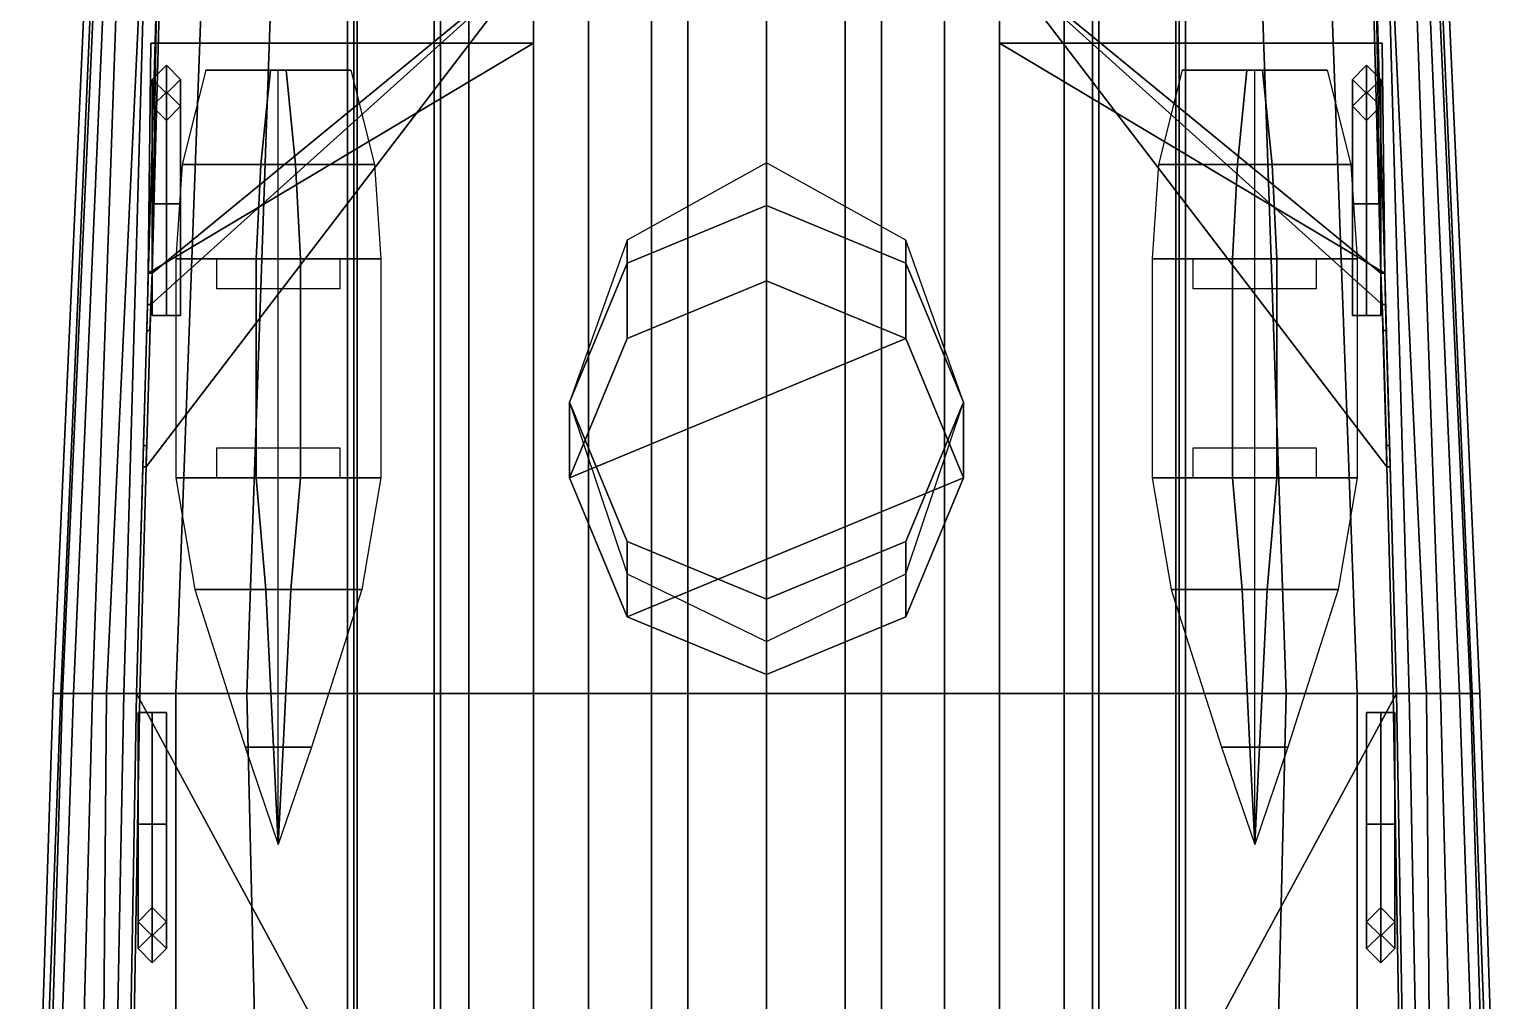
# Model space of a CAD drawing. Header units: millimetres. Extents: x -5 to 5, y -86 to 49.
# Drawn here: x -4.68 to 4.68, y -0.02 to 6.15 of the extents above; entities that cross this region are included whole.
import ezdxf

# ---------------------------------------------------------------- set-up
doc = ezdxf.new("R2010")
doc.units = ezdxf.units.MM
for name, color, linetype in [('boats', 1, 'Continuous'), ('deck', 3, 'Continuous'), ('drawing', 9, 'Continuous'), ('h2', 6, 'Continuous'), ('railings', 6, 'Continuous'), ('rails', 4, 'Continuous'), ('s2', 6, 'Continuous'), ('superstructure', 2, 'Continuous')]:
    doc.layers.add(name, color=color, linetype=linetype)

msp = doc.modelspace()

# ---------------------------------------------------------------- linework, layer by layer
for points in [[(-1.48, -24.92, 18.17), (-1.48, 22.95, 18.14), (-1.48, 22.95, 18.08), (-1.48, -24.92, 18.11)], [(-1.48, -24.92, 18.11), (-1.48, 22.95, 18.08), (-1.48, 22.95, 18.14), (-1.48, -24.92, 18.17)], [(1.48, -24.92, 18.17), (1.48, 22.95, 18.14), (1.48, 22.95, 18.08), (1.48, -24.92, 18.11)], [(1.48, -24.92, 18.11), (1.48, 22.95, 18.08), (1.48, 22.95, 18.14), (1.48, -24.92, 18.17)], [(-0.73, -25.77, 24.88), (-0.73, 22.13, 24.88), (-0.73, 22.13, 24.84), (-0.73, -25.77, 24.84)], [(-0.73, -25.77, 24.84), (-0.73, 22.13, 24.84), (-0.73, 22.13, 24.88), (-0.73, -25.77, 24.88)], [(0.73, -25.77, 24.88), (0.73, 22.13, 24.88), (0.73, 22.13, 24.84), (0.73, -25.77, 24.84)], [(0.73, -25.77, 24.84), (0.73, 22.13, 24.84), (0.73, 22.13, 24.88), (0.73, -25.77, 24.88)], [(0, -26.11, 26.91), (0, 21.81, 27.02), (0, 21.82, 26.98), (0, -26.11, 26.87)], [(0, -26.11, 26.87), (0, 21.82, 26.98), (0, 21.81, 27.02), (0, -26.11, 26.91)], [(0, 1.93, -3.3), (0, 6.59, -3.3), (0.5, 6.59, -3.23), (0.5, 1.93, -3.23)], [(0.5, 1.93, -3.23), (0.5, 6.59, -3.23), (1.13, 6.59, -3.12), (1.13, 1.93, -3.12)], [(1.13, 1.93, -3.12), (1.13, 6.59, -3.12), (1.89, 6.59, -2.9), (1.89, 1.93, -2.94)], [(1.89, 1.93, -2.94), (1.89, 6.59, -2.9), (2.6, 6.59, -2.61), (2.6, 1.93, -2.69)], [(2.6, 1.93, -2.69), (2.6, 6.59, -2.61), (3.14, 6.59, -2.29), (3.3, 1.93, -2.29)], [(3.3, 1.93, -2.29), (3.14, 6.59, -2.29), (3.58, 6.59, -1.91), (3.75, 1.93, -1.91)], [(3.75, 1.93, -1.91), (3.58, 6.59, -1.91), (3.97, 6.59, -1.38), (4.19, 1.93, -1.38)], [(4.08, 1.93, 2.2), (3.95, 6.59, 2.2), (3.87, 6.59, 2.52), (4, 1.93, 2.5)], [(4.28, 1.93, 1.35), (4.12, 6.59, 1.35), (3.95, 6.59, 2.2), (4.08, 1.93, 2.2)], [(4.19, 1.93, -1.38), (3.97, 6.59, -1.38), (4.2, 6.59, -0.83), (4.4, 1.93, -0.83)], [(4.47, 1.93, 0.42), (4.26, 6.59, 0.42), (4.12, 6.59, 1.35), (4.28, 1.93, 1.35)], [(4.4, 1.93, -0.83), (4.2, 6.59, -0.83), (4.28, 6.59, -0.53), (4.48, 1.93, -0.53)], [(4.53, 1.93), (4.32, 6.59), (4.26, 6.59, 0.42), (4.47, 1.93, 0.42)], [(4.48, 1.93, -0.53), (4.28, 6.59, -0.53), (4.32, 6.59, -0.25), (4.53, 1.93, -0.25)], [(4.53, 1.93, -0.25), (4.32, 6.59, -0.25), (4.32, 6.59), (4.53, 1.93)], [(0, -2.73, -3.3), (0, 1.93, -3.3), (0.5, 1.93, -3.23), (0.5, -2.73, -3.24)], [(0.5, -2.73, -3.24), (0.5, 1.93, -3.23), (1.13, 1.93, -3.12), (1.13, -2.73, -3.14)], [(1.13, -2.73, -3.14), (1.13, 1.93, -3.12), (1.89, 1.93, -2.94), (1.89, -2.73, -2.96)], [(1.89, -2.73, -2.96), (1.89, 1.93, -2.94), (2.6, 1.93, -2.69), (2.6, -2.73, -2.72)], [(2.6, -2.73, -2.72), (2.6, 1.93, -2.69), (3.3, 1.93, -2.29), (3.19, -2.73, -2.44)], [(3.19, -2.73, -2.44), (3.3, 1.93, -2.29), (3.75, 1.93, -1.91), (3.75, -2.73, -2.06)], [(3.75, -2.73, -2.06), (3.75, 1.93, -1.91), (4.19, 1.93, -1.38), (4.23, -2.73, -1.55)], [(4.17, -2.73, 2.2), (4.08, 1.93, 2.2), (4, 1.93, 2.5), (4.08, -2.73, 2.49)], [(4.4, -2.73, 1.35), (4.28, 1.93, 1.35), (4.08, 1.93, 2.2), (4.17, -2.73, 2.2)], [(4.23, -2.73, -1.55), (4.19, 1.93, -1.38), (4.4, 1.93, -0.83), (4.56, -2.73, -0.83)], [(4.61, -2.73, 0.42), (4.47, 1.93, 0.42), (4.28, 1.93, 1.35), (4.4, -2.73, 1.35)], [(4.56, -2.73, -0.83), (4.4, 1.93, -0.83), (4.48, 1.93, -0.53), (4.65, -2.73, -0.53)], [(4.68, -2.73), (4.53, 1.93), (4.47, 1.93, 0.42), (4.61, -2.73, 0.42)], [(4.65, -2.73, -0.53), (4.48, 1.93, -0.53), (4.53, 1.93, -0.25), (4.68, -2.73, -0.25)], [(4.68, -2.73, -0.25), (4.53, 1.93, -0.25), (4.53, 1.93), (4.68, -2.73)]]:
    msp.add_3dface(points)
at = {"layer": 'boats'}
for points in [[(-3.56, 5.89, 5.89), (-3.71, 5.29, 5.89), (-3.21, 5.29, 5.22), (-3.15, 5.89, 5.56)], [(-3.1, 5.89, 5.89), (-3.56, 5.89, 5.89), (-3.15, 5.89, 5.56), (-3.1, 5.89, 5.56)], [(-3.15, 5.89, 5.56), (-3.21, 5.29, 5.22), (-3.1, 5.29, 5.22), (-3.1, 5.89, 5.56)], [(-3.05, 5.89, 5.56), (-2.99, 5.29, 5.22), (-3.1, 5.29, 5.22), (-3.1, 5.89, 5.56)], [(-3.1, 5.89, 5.89), (-2.64, 5.89, 5.89), (-3.05, 5.89, 5.56), (-3.1, 5.89, 5.56)], [(-2.64, 5.89, 5.89), (-2.49, 5.29, 5.89), (-2.99, 5.29, 5.22), (-3.05, 5.89, 5.56)], [(2.64, 5.89, 5.89), (2.49, 5.29, 5.89), (2.99, 5.29, 5.22), (3.05, 5.89, 5.56)], [(3.1, 5.89, 5.89), (2.64, 5.89, 5.89), (3.05, 5.89, 5.56), (3.1, 5.89, 5.56)], [(3.05, 5.89, 5.56), (2.99, 5.29, 5.22), (3.1, 5.29, 5.22), (3.1, 5.89, 5.56)], [(3.1, 5.89, 5.89), (3.56, 5.89, 5.89), (3.15, 5.89, 5.56), (3.1, 5.89, 5.56)], [(3.15, 5.89, 5.56), (3.21, 5.29, 5.22), (3.1, 5.29, 5.22), (3.1, 5.89, 5.56)], [(3.56, 5.89, 5.89), (3.71, 5.29, 5.89), (3.21, 5.29, 5.22), (3.15, 5.89, 5.56)], [(-3.71, 5.29, 5.89), (-3.75, 4.69, 5.89), (-3.24, 4.69, 5.12), (-3.21, 5.29, 5.22)], [(-3.21, 5.29, 5.22), (-3.24, 4.69, 5.12), (-3.1, 4.69, 5.12), (-3.1, 5.29, 5.22)], [(-2.99, 5.29, 5.22), (-2.96, 4.69, 5.12), (-3.1, 4.69, 5.12), (-3.1, 5.29, 5.22)], [(-2.49, 5.29, 5.89), (-2.45, 4.69, 5.89), (-2.96, 4.69, 5.12), (-2.99, 5.29, 5.22)], [(2.49, 5.29, 5.89), (2.45, 4.69, 5.89), (2.96, 4.69, 5.12), (2.99, 5.29, 5.22)], [(2.99, 5.29, 5.22), (2.96, 4.69, 5.12), (3.1, 4.69, 5.12), (3.1, 5.29, 5.22)], [(3.21, 5.29, 5.22), (3.24, 4.69, 5.12), (3.1, 4.69, 5.12), (3.1, 5.29, 5.22)], [(3.71, 5.29, 5.89), (3.75, 4.69, 5.89), (3.24, 4.69, 5.12), (3.21, 5.29, 5.22)], [(-3.75, 4.69, 5.89), (-3.75, 3.3, 5.89), (-3.24, 3.3, 5.12), (-3.24, 4.69, 5.12)], [(-2.71, 4.69, 5.51), (-2.71, 4.5, 5.51), (-3.49, 4.5, 5.51), (-3.49, 4.69, 5.51)], [(-3.24, 4.69, 5.12), (-3.24, 3.3, 5.12), (-3.1, 3.3, 5.12), (-3.1, 4.69, 5.12)], [(-2.96, 4.69, 5.12), (-2.96, 3.3, 5.12), (-3.1, 3.3, 5.12), (-3.1, 4.69, 5.12)], [(-2.45, 4.69, 5.89), (-2.45, 3.3, 5.89), (-2.96, 3.3, 5.12), (-2.96, 4.69, 5.12)], [(2.45, 4.69, 5.89), (2.45, 3.3, 5.89), (2.96, 3.3, 5.12), (2.96, 4.69, 5.12)], [(3.49, 4.69, 5.51), (3.49, 4.5, 5.51), (2.71, 4.5, 5.51), (2.71, 4.69, 5.51)], [(2.96, 4.69, 5.12), (2.96, 3.3, 5.12), (3.1, 3.3, 5.12), (3.1, 4.69, 5.12)], [(3.24, 4.69, 5.12), (3.24, 3.3, 5.12), (3.1, 3.3, 5.12), (3.1, 4.69, 5.12)], [(3.75, 4.69, 5.89), (3.75, 3.3, 5.89), (3.24, 3.3, 5.12), (3.24, 4.69, 5.12)], [(-2.71, 3.49, 5.51), (-2.71, 3.3, 5.51), (-3.49, 3.3, 5.51), (-3.49, 3.49, 5.51)], [(3.49, 3.49, 5.51), (3.49, 3.3, 5.51), (2.71, 3.3, 5.51), (2.71, 3.49, 5.51)], [(-3.75, 3.3, 5.89), (-3.63, 2.59, 5.89), (-3.18, 2.59, 5.12), (-3.24, 3.3, 5.12)], [(-3.24, 3.3, 5.12), (-3.18, 2.59, 5.12), (-3.1, 2.59, 5.12), (-3.1, 3.3, 5.12)], [(-2.96, 3.3, 5.12), (-3.02, 2.59, 5.12), (-3.1, 2.59, 5.12), (-3.1, 3.3, 5.12)], [(-2.45, 3.3, 5.89), (-2.57, 2.59, 5.89), (-3.02, 2.59, 5.12), (-2.96, 3.3, 5.12)], [(2.45, 3.3, 5.89), (2.57, 2.59, 5.89), (3.02, 2.59, 5.12), (2.96, 3.3, 5.12)], [(2.96, 3.3, 5.12), (3.02, 2.59, 5.12), (3.1, 2.59, 5.12), (3.1, 3.3, 5.12)], [(3.24, 3.3, 5.12), (3.18, 2.59, 5.12), (3.1, 2.59, 5.12), (3.1, 3.3, 5.12)], [(3.75, 3.3, 5.89), (3.63, 2.59, 5.89), (3.18, 2.59, 5.12), (3.24, 3.3, 5.12)], [(-3.63, 2.59, 5.89), (-3.31, 1.59, 5.89), (-3.13, 1.59, 5.23), (-3.18, 2.59, 5.12)], [(-3.18, 2.59, 5.12), (-3.13, 1.59, 5.23), (-3.1, 1.59, 5.23), (-3.1, 2.59, 5.12)], [(-3.02, 2.59, 5.12), (-3.07, 1.59, 5.23), (-3.1, 1.59, 5.23), (-3.1, 2.59, 5.12)], [(-2.57, 2.59, 5.89), (-2.89, 1.59, 5.89), (-3.07, 1.59, 5.23), (-3.02, 2.59, 5.12)], [(2.57, 2.59, 5.89), (2.89, 1.59, 5.89), (3.07, 1.59, 5.23), (3.02, 2.59, 5.12)], [(3.02, 2.59, 5.12), (3.07, 1.59, 5.23), (3.1, 1.59, 5.23), (3.1, 2.59, 5.12)], [(3.18, 2.59, 5.12), (3.13, 1.59, 5.23), (3.1, 1.59, 5.23), (3.1, 2.59, 5.12)], [(3.63, 2.59, 5.89), (3.31, 1.59, 5.89), (3.13, 1.59, 5.23), (3.18, 2.59, 5.12)], [(-3.31, 1.59, 5.89), (-3.1, 0.97, 5.89), (-3.1, 0.97, 5.73), (-3.13, 1.59, 5.23)], [(-3.13, 1.59, 5.23), (-3.1, 0.97, 5.73), (-3.1, 0.97, 5.73), (-3.1, 1.59, 5.23)], [(-3.07, 1.59, 5.23), (-3.1, 0.97, 5.73), (-3.1, 0.97, 5.73), (-3.1, 1.59, 5.23)], [(-2.89, 1.59, 5.89), (-3.1, 0.97, 5.89), (-3.1, 0.97, 5.73), (-3.07, 1.59, 5.23)], [(2.89, 1.59, 5.89), (3.1, 0.97, 5.89), (3.1, 0.97, 5.73), (3.07, 1.59, 5.23)], [(3.07, 1.59, 5.23), (3.1, 0.97, 5.73), (3.1, 0.97, 5.73), (3.1, 1.59, 5.23)], [(3.31, 1.59, 5.89), (3.1, 0.97, 5.89), (3.1, 0.97, 5.73), (3.13, 1.59, 5.23)], [(3.13, 1.59, 5.23), (3.1, 0.97, 5.73), (3.1, 0.97, 5.73), (3.1, 1.59, 5.23)]]:
    msp.add_3dface(points, dxfattribs=at)
at = {"layer": 'deck', "color": 3}
for points in [[(-1.48, 1.93, 2.5), (-1.48, 6.59, 2.52), (-3.94, 3.37, 2.5062), (-3.98, 1.93, 2.5)], [(-1.48, 6.59, 2.52), (-1.48, 6.59, 2.52), (-3.91, 4.4, 2.5106), (-3.9399, 3.37, 2.5062)], [(-3.9, 4.6, 2.5115), (-3.9, 4.6, 2.5115), (-3.87, 6.59, 2.52), (-3.9255, 4.6, 2.5115)], [(-1.48, 6.59, 2.52), (-1.48, 6.59, 2.52), (-3.9, 4.6, 2.5115), (-3.91, 4.4, 2.5106)], [(-1.48, 6.59, 2.52), (-1.48, 6.59, 2.52), (-3.87, 6.59, 2.52), (-3.9, 4.6, 2.5115)], [(3.98, 1.93, 2.5), (3.94, 3.37, 2.5062), (1.48, 6.59, 2.52), (1.48, 1.93, 2.5)], [(3.94, 3.37, 2.5062), (3.91, 4.4, 2.5106), (1.48, 6.59, 2.52)], [(3.91, 4.4, 2.5106), (3.9, 4.6, 2.5115), (1.48, 6.59, 2.52)], [(3.9, 4.6, 2.5115), (3.87, 6.59, 2.52), (1.48, 6.59, 2.52)], [(3.9255, 4.6, 2.5115), (3.87, 6.59, 2.52), (3.9, 4.6, 2.5115)], [(-3.94, 3.37, 2.5062), (-3.91, 4.4, 2.5106), (-3.9311, 4.4, 2.5106), (-3.9597, 3.37, 2.5062)], [(3.9597, 3.37, 2.5062), (3.9311, 4.4, 2.5106), (3.91, 4.4, 2.5106), (3.94, 3.37, 2.5062)], [(-1.48, -2.73, 2.49), (-1.48, 1.93, 2.5), (-3.98, 1.93, 2.5), (-4.06, -2.73, 2.49)], [(4.06, -2.73, 2.49), (3.98, 1.93, 2.5), (1.48, 1.93, 2.5), (1.48, -2.73, 2.49)]]:
    msp.add_3dface(points, dxfattribs=at)
at = {"layer": 'drawing', "extrusion": (1, -1.22461e-16, 0)}
msp.add_line((0, -48.93, -5.93), (0, 48.93, -5.93), dxfattribs=at)
at = {"layer": 'h2'}
for points in [[(-4.53, 1.93), (-4.32, 6.59), (-4.26, 6.59, 0.42), (-4.47, 1.93, 0.42)], [(-4.53, 1.93, -0.25), (-4.32, 6.59, -0.25), (-4.32, 6.59), (-4.53, 1.93)], [(-4.48, 1.93, -0.53), (-4.28, 6.59, -0.53), (-4.32, 6.59, -0.25), (-4.53, 1.93, -0.25)], [(-4.4, 1.93, -0.83), (-4.2, 6.59, -0.83), (-4.28, 6.59, -0.53), (-4.48, 1.93, -0.53)], [(-4.47, 1.93, 0.42), (-4.26, 6.59, 0.42), (-4.12, 6.59, 1.35), (-4.28, 1.93, 1.35)], [(-4.19, 1.93, -1.38), (-3.97, 6.59, -1.38), (-4.2, 6.59, -0.83), (-4.4, 1.93, -0.83)], [(-4.28, 1.93, 1.35), (-4.12, 6.59, 1.35), (-3.95, 6.59, 2.2), (-4.08, 1.93, 2.2)], [(-3.75, 1.93, -1.91), (-3.58, 6.59, -1.91), (-3.97, 6.59, -1.38), (-4.19, 1.93, -1.38)], [(-4.08, 1.93, 2.2), (-3.95, 6.59, 2.2), (-3.87, 6.59, 2.52), (-4, 1.93, 2.5)], [(-3.3, 1.93, -2.29), (-3.14, 6.59, -2.29), (-3.58, 6.59, -1.91), (-3.75, 1.93, -1.91)], [(-2.6, 1.93, -2.69), (-2.6, 6.59, -2.61), (-3.14, 6.59, -2.29), (-3.3, 1.93, -2.29)], [(-1.89, 1.93, -2.94), (-1.89, 6.59, -2.9), (-2.6, 6.59, -2.61), (-2.6, 1.93, -2.69)], [(-1.13, 1.93, -3.12), (-1.13, 6.59, -3.12), (-1.89, 6.59, -2.9), (-1.89, 1.93, -2.94)], [(-0.5, 1.93, -3.23), (-0.5, 6.59, -3.23), (-1.13, 6.59, -3.12), (-1.13, 1.93, -3.12)], [(0, 1.93, -3.3), (0, 6.59, -3.3), (-0.5, 6.59, -3.23), (-0.5, 1.93, -3.23)], [(-4.68, -2.73), (-4.53, 1.93), (-4.47, 1.93, 0.42), (-4.61, -2.73, 0.42)], [(-4.68, -2.73, -0.25), (-4.53, 1.93, -0.25), (-4.53, 1.93), (-4.68, -2.73)], [(-4.65, -2.73, -0.53), (-4.48, 1.93, -0.53), (-4.53, 1.93, -0.25), (-4.68, -2.73, -0.25)], [(-4.56, -2.73, -0.83), (-4.4, 1.93, -0.83), (-4.48, 1.93, -0.53), (-4.65, -2.73, -0.53)], [(-4.61, -2.73, 0.42), (-4.47, 1.93, 0.42), (-4.28, 1.93, 1.35), (-4.4, -2.73, 1.35)], [(-4.23, -2.73, -1.55), (-4.19, 1.93, -1.38), (-4.4, 1.93, -0.83), (-4.56, -2.73, -0.83)], [(-4.4, -2.73, 1.35), (-4.28, 1.93, 1.35), (-4.08, 1.93, 2.2), (-4.17, -2.73, 2.2)], [(-3.75, -2.73, -2.06), (-3.75, 1.93, -1.91), (-4.19, 1.93, -1.38), (-4.23, -2.73, -1.55)], [(-4.17, -2.73, 2.2), (-4.08, 1.93, 2.2), (-4, 1.93, 2.5), (-4.08, -2.73, 2.49)], [(-3.19, -2.73, -2.44), (-3.3, 1.93, -2.29), (-3.75, 1.93, -1.91), (-3.75, -2.73, -2.06)], [(-2.6, -2.73, -2.72), (-2.6, 1.93, -2.69), (-3.3, 1.93, -2.29), (-3.19, -2.73, -2.44)], [(-1.89, -2.73, -2.96), (-1.89, 1.93, -2.94), (-2.6, 1.93, -2.69), (-2.6, -2.73, -2.72)], [(-1.13, -2.73, -3.14), (-1.13, 1.93, -3.12), (-1.89, 1.93, -2.94), (-1.89, -2.73, -2.96)], [(-0.5, -2.73, -3.24), (-0.5, 1.93, -3.23), (-1.13, 1.93, -3.12), (-1.13, -2.73, -3.14)], [(0, -2.73, -3.3), (0, 1.93, -3.3), (-0.5, 1.93, -3.23), (-0.5, -2.73, -3.24)]]:
    msp.add_3dface(points, dxfattribs=at)
at = {"layer": 'railings'}
for points in [[(-3.9, 4.6, 3.15), (-3.9, 4.6, 3.18), (-3.83, 7.29, 3.18), (-3.83, 7.29, 3.15)], [(-3.83, 7.29, 3.15), (-3.83, 7.29, 3.18), (-3.9, 4.6, 3.18), (-3.9, 4.6, 3.15)], [(-3.83, 7.29, 3.66), (-3.83, 7.29, 3.69), (-3.9, 4.6, 3.69), (-3.9, 4.6, 3.66)], [(-3.9, 4.6, 3.66), (-3.9, 4.6, 3.69), (-3.83, 7.29, 3.69), (-3.83, 7.29, 3.66)], [(3.83, 7.29, 3.66), (3.83, 7.29, 3.69), (3.9, 4.6, 3.69), (3.9, 4.6, 3.66)], [(3.9, 4.6, 3.66), (3.9, 4.6, 3.69), (3.83, 7.29, 3.69), (3.83, 7.29, 3.66)], [(3.83, 7.29, 3.15), (3.83, 7.29, 3.18), (3.9, 4.6, 3.18), (3.9, 4.6, 3.15)], [(3.9, 4.6, 3.15), (3.9, 4.6, 3.18), (3.83, 7.29, 3.18), (3.83, 7.29, 3.15)]]:
    msp.add_3dface(points, dxfattribs=at)
at = {"layer": 'rails'}
for points in [[(-2.66, 6.59, 2.6), (-2.66, 6.59, 2.52), (-2.66, 1.93, 2.5), (-2.66, 1.93, 2.58)], [(-2.62, 1.93, 2.58), (-2.62, 6.59, 2.6), (-2.66, 6.59, 2.6), (-2.66, 1.93, 2.58)], [(-2.62, 1.93, 2.5), (-2.62, 6.59, 2.52), (-2.62, 6.59, 2.6), (-2.62, 1.93, 2.58)], [(-2.11, 6.59, 2.6), (-2.11, 6.59, 2.52), (-2.11, 1.93, 2.5), (-2.11, 1.93, 2.58)], [(-2.07, 1.93, 2.58), (-2.07, 6.59, 2.6), (-2.11, 6.59, 2.6), (-2.11, 1.93, 2.58)], [(-2.07, 1.93, 2.5), (-2.07, 6.59, 2.52), (-2.07, 6.59, 2.6), (-2.07, 1.93, 2.58)], [(2.07, 6.59, 2.6), (2.07, 6.59, 2.52), (2.07, 1.93, 2.5), (2.07, 1.93, 2.58)], [(2.11, 1.93, 2.58), (2.11, 6.59, 2.6), (2.07, 6.59, 2.6), (2.07, 1.93, 2.58)], [(2.11, 1.93, 2.5), (2.11, 6.59, 2.52), (2.11, 6.59, 2.6), (2.11, 1.93, 2.58)], [(2.66, 1.93, 2.58), (2.66, 6.59, 2.6), (2.62, 6.59, 2.6), (2.62, 1.93, 2.58)], [(2.62, 6.59, 2.6), (2.62, 6.59, 2.52), (2.62, 1.93, 2.5), (2.62, 1.93, 2.58)], [(2.66, 1.93, 2.5), (2.66, 6.59, 2.52), (2.66, 6.59, 2.6), (2.66, 1.93, 2.58)], [(-2.66, 1.93, 2.58), (-2.66, 1.93, 2.5), (-2.66, -2.73, 2.49), (-2.66, -2.73, 2.57)], [(-2.62, -2.73, 2.57), (-2.62, 1.93, 2.58), (-2.66, 1.93, 2.58), (-2.66, -2.73, 2.57)], [(-2.62, -2.73, 2.49), (-2.62, 1.93, 2.5), (-2.62, 1.93, 2.58), (-2.62, -2.73, 2.57)], [(-2.11, 1.93, 2.58), (-2.11, 1.93, 2.5), (-2.11, -2.73, 2.49), (-2.11, -2.73, 2.57)], [(-2.07, -2.73, 2.57), (-2.07, 1.93, 2.58), (-2.11, 1.93, 2.58), (-2.11, -2.73, 2.57)], [(-2.07, -2.73, 2.49), (-2.07, 1.93, 2.5), (-2.07, 1.93, 2.58), (-2.07, -2.73, 2.57)], [(2.07, 1.93, 2.58), (2.07, 1.93, 2.5), (2.07, -2.73, 2.49), (2.07, -2.73, 2.57)], [(2.11, -2.73, 2.57), (2.11, 1.93, 2.58), (2.07, 1.93, 2.58), (2.07, -2.73, 2.57)], [(2.11, -2.73, 2.49), (2.11, 1.93, 2.5), (2.11, 1.93, 2.58), (2.11, -2.73, 2.57)], [(2.66, -2.73, 2.57), (2.66, 1.93, 2.58), (2.62, 1.93, 2.58), (2.62, -2.73, 2.57)], [(2.62, 1.93, 2.58), (2.62, 1.93, 2.5), (2.62, -2.73, 2.49), (2.62, -2.73, 2.57)], [(2.66, -2.73, 2.49), (2.66, 1.93, 2.5), (2.66, 1.93, 2.58), (2.66, -2.73, 2.57)]]:
    msp.add_3dface(points, dxfattribs=at)
at = {"layer": 's2'}
for points in [[(1.48, -2.85, 4.92), (1.48, 6.06, 4.92), (1.48, 6.06, 5.03), (1.48, -2.85, 5.03)], [(1.48, -2.73, 5.03), (1.48, 6.06, 5.03), (3.9255, 4.6, 5.03), (4, 1.93, 5.03)], [(1.48, 6.06, 5.03), (1.48, 6.06, 4.92), (3.91, 6.06, 4.92), (3.91, 6.06, 5.03)], [(1.48, 6.06, 5.03), (1.48, 6.06, 5.03), (3.91, 6.06, 5.03), (3.9255, 4.6, 5.03)], [(3.91, 6.06, 5.03), (3.91, 6.06, 4.92), (3.9255, 4.6, 4.92), (3.9255, 4.6, 5.03)], [(3.91, 4.4, 2.5106), (3.9, 4.6, 2.5115), (3.9, 4.6, 4.92), (3.91, 4.4, 4.92)], [(3.9, 4.6, 5.03), (3.9, 4.6, 2.5115), (3.9255, 4.6, 2.5115), (3.9255, 4.6, 5.03)], [(3.9255, 4.6, 5.03), (3.9255, 4.6, 2.5115), (3.9311, 4.4, 2.5106), (3.9311, 4.4, 5.03)], [(3.94, 3.37, 3.88), (3.91, 4.4, 3.88), (3.91, 4.4, 4.92), (3.94, 3.37, 4.92)], [(3.9357, 4.235, 3.88), (3.9311, 4.4, 3.62), (3.91, 4.4, 3.62), (3.9148, 4.235, 3.88)], [(3.91, 4.4, 3.62), (3.91, 4.4, 3.62), (3.91, 4.4, 3.88), (3.9148, 4.235, 3.88)], [(3.9311, 4.4, 3.62), (3.9311, 4.4, 2.5106), (3.91, 4.4, 2.5106), (3.91, 4.4, 3.62)], [(3.9311, 4.4, 5.03), (3.9311, 4.4, 3.88), (3.9598, 3.37, 3.88), (3.9598, 3.37, 5.03)], [(3.9311, 4.4, 3.88), (3.9311, 4.4, 3.62), (3.9311, 4.4, 3.62), (3.9357, 4.235, 3.88)], [(3.9561, 3.505, 3.88), (3.9357, 4.235, 3.88), (3.9148, 4.235, 3.88), (3.9361, 3.505, 3.88)], [(3.9598, 3.37, 3.62), (3.9561, 3.505, 3.88), (3.9361, 3.505, 3.88), (3.94, 3.37, 3.62)], [(3.94, 3.37, 3.62), (3.94, 3.37, 3.62), (3.9361, 3.505, 3.88), (3.94, 3.37, 3.88)], [(3.9561, 3.505, 3.88), (3.9598, 3.37, 3.62), (3.9598, 3.37, 3.62), (3.9598, 3.37, 3.88)], [(3.98, 1.93, 2.5), (3.94, 3.37, 2.5062), (3.94, 3.37, 4.92), (3.98, 1.93, 4.92)], [(3.94, 3.37, 3.62), (3.94, 3.37, 2.5062), (3.9598, 3.37, 2.5062), (3.9598, 3.37, 3.62)], [(3.9598, 3.37, 5.03), (3.9598, 3.37, 2.5062), (4, 1.93, 2.5), (4, 1.93, 5.03)], [(1.48, -2.73, 5.03), (1.48, -2.73, 5.03), (4, 1.93, 5.03), (4.08, -2.73, 5.03)], [(4.06, -2.73, 2.49), (3.98, 1.93, 2.5), (3.98, 1.93, 4.92), (4.06, -2.73, 4.92)], [(4, 1.93, 5.03), (4, 1.93, 2.5), (4.08, -2.73, 2.49), (4.08, -2.73, 5.03)]]:
    msp.add_3dface(points, dxfattribs=at)
at = {"layer": 'superstructure'}
for points in [[(1.48, -8.59, 3.44), (1.48, 23.67, 3.44), (-1.48, 23.67, 3.44), (-1.48, -8.59, 3.44)], [(-1.48, 15.91, 3.44), (-1.48, 11.25, 2.54), (-1.48, 6.59, 2.52), (-1.48, 1.93, 3.44)], [(1.48, 6.59, 2.52), (1.48, 11.25, 2.54), (1.48, 15.91, 3.44), (1.48, 1.93, 3.44)], [(-1.48, 1.93, 3.44), (-1.48, 6.59, 2.52), (-1.48, 1.93, 2.5), (-1.48, 1.93, 3.44)], [(1.48, 1.93, 2.5), (1.48, 6.59, 2.52), (1.48, 1.93, 3.44)], [(-1.48, -2.73, 5.03), (-1.48, 6.06, 5.03), (-3.9255, 4.6, 5.03), (-4, 1.93, 5.03)], [(-1.48, 6.06, 5.03), (-1.48, 6.06, 5.03), (-3.91, 6.06, 5.03), (-3.9255, 4.6, 5.03)], [(-3.91, 6.06, 5.03), (-3.91, 6.06, 4.92), (-3.9255, 4.6, 4.92), (-3.9255, 4.6, 5.03)], [(-1.48, 6.06, 5.03), (-1.48, 6.06, 4.92), (-3.91, 6.06, 4.92), (-3.91, 6.06, 5.03)], [(-1.48, -2.85, 4.92), (-1.48, 6.06, 4.92), (-1.48, 6.06, 5.03), (-1.48, -2.85, 5.03)], [(-3.81, 5.92, 2.51), (-3.9, 5.83, 2.51), (-3.9, 5.83, 6.55), (-3.81, 5.92, 6.55)], [(-3.81, 5.92, 6.55), (-3.9, 5.83, 6.55), (-3.9, 5.66, 7.12), (-3.81, 5.75, 7.12)], [(-3.72, 5.83, 2.51), (-3.81, 5.92, 2.51), (-3.81, 5.92, 6.55), (-3.72, 5.83, 6.55)], [(-3.72, 5.83, 6.55), (-3.81, 5.92, 6.55), (-3.81, 5.75, 7.12), (-3.72, 5.66, 7.12)], [(3.81, 5.92, 2.51), (3.72, 5.83, 2.51), (3.72, 5.83, 6.55), (3.81, 5.92, 6.55)], [(3.81, 5.92, 6.55), (3.72, 5.83, 6.55), (3.72, 5.66, 7.12), (3.81, 5.75, 7.12)], [(3.9, 5.83, 2.51), (3.81, 5.92, 2.51), (3.81, 5.92, 6.55), (3.9, 5.83, 6.55)], [(3.9, 5.83, 6.55), (3.81, 5.92, 6.55), (3.81, 5.75, 7.12), (3.9, 5.66, 7.12)], [(-3.9, 5.83, 2.51), (-3.81, 5.74, 2.51), (-3.81, 5.74, 6.55), (-3.9, 5.83, 6.55)], [(-3.9, 5.83, 6.55), (-3.81, 5.74, 6.55), (-3.81, 5.57, 7.12), (-3.9, 5.66, 7.12)], [(-3.81, 5.74, 2.51), (-3.72, 5.83, 2.51), (-3.72, 5.83, 6.55), (-3.81, 5.74, 6.55)], [(-3.81, 5.74, 6.55), (-3.72, 5.83, 6.55), (-3.72, 5.66, 7.12), (-3.81, 5.57, 7.12)], [(3.72, 5.83, 2.51), (3.81, 5.74, 2.51), (3.81, 5.74, 6.55), (3.72, 5.83, 6.55)], [(3.72, 5.83, 6.55), (3.81, 5.74, 6.55), (3.81, 5.57, 7.12), (3.72, 5.66, 7.12)], [(3.81, 5.74, 2.51), (3.9, 5.83, 2.51), (3.9, 5.83, 6.55), (3.81, 5.74, 6.55)], [(3.81, 5.74, 6.55), (3.9, 5.83, 6.55), (3.9, 5.66, 7.12), (3.81, 5.57, 7.12)], [(-3.81, 5.75, 7.12), (-3.9, 5.66, 7.12), (-3.9, 5.04, 7.74), (-3.81, 5.04, 7.83)], [(-3.72, 5.66, 7.12), (-3.81, 5.75, 7.12), (-3.81, 5.04, 7.83), (-3.72, 5.04, 7.74)], [(3.81, 5.75, 7.12), (3.72, 5.66, 7.12), (3.72, 5.04, 7.74), (3.81, 5.04, 7.83)], [(3.9, 5.66, 7.12), (3.81, 5.75, 7.12), (3.81, 5.04, 7.83), (3.9, 5.04, 7.74)], [(-3.9, 5.66, 7.12), (-3.81, 5.57, 7.12), (-3.81, 5.04, 7.65), (-3.9, 5.04, 7.74)], [(-3.81, 5.57, 7.12), (-3.72, 5.66, 7.12), (-3.72, 5.04, 7.74), (-3.81, 5.04, 7.65)], [(3.72, 5.66, 7.12), (3.81, 5.57, 7.12), (3.81, 5.04, 7.65), (3.72, 5.04, 7.74)], [(3.81, 5.57, 7.12), (3.9, 5.66, 7.12), (3.9, 5.04, 7.74), (3.81, 5.04, 7.65)], [(0, 5.3, 3.44), (-0.8839, 4.81, 3.44), (-0.8839, 4.6639, 4.53), (0, 5.03, 4.57)], [(0.8839, 4.81, 3.44), (0, 5.3, 3.44), (0, 5.03, 4.57), (0.8839, 4.6639, 4.53)], [(-3.9, 5.04, 7.74), (-3.81, 5.04, 7.65), (-3.81, 4.33, 7.78), (-3.9, 4.33, 7.87)], [(-3.81, 5.04, 7.83), (-3.9, 5.04, 7.74), (-3.9, 4.33, 7.87), (-3.81, 4.33, 7.96)], [(-3.81, 5.04, 7.65), (-3.72, 5.04, 7.74), (-3.72, 4.33, 7.87), (-3.81, 4.33, 7.78)], [(-3.72, 5.04, 7.74), (-3.81, 5.04, 7.83), (-3.81, 4.33, 7.96), (-3.72, 4.33, 7.87)], [(0, 5.03, 4.57), (-0.8839, 4.6639, 4.53), (-0.8839, 4.1839, 9.32), (0, 4.55, 9.32)], [(0.8839, 4.6639, 4.53), (0, 5.03, 4.57), (0, 4.55, 9.32), (0.8839, 4.1839, 9.32)], [(3.81, 5.04, 7.83), (3.72, 5.04, 7.74), (3.72, 4.33, 7.87), (3.81, 4.33, 7.96)], [(3.72, 5.04, 7.74), (3.81, 5.04, 7.65), (3.81, 4.33, 7.78), (3.72, 4.33, 7.87)], [(3.9, 5.04, 7.74), (3.81, 5.04, 7.83), (3.81, 4.33, 7.96), (3.9, 4.33, 7.87)], [(3.81, 5.04, 7.65), (3.9, 5.04, 7.74), (3.9, 4.33, 7.87), (3.81, 4.33, 7.78)], [(-0.8839, 4.81, 3.44), (-1.25, 3.78, 3.44), (-1.25, 3.78, 4.43), (-0.8839, 4.6639, 4.53)], [(1.25, 3.78, 3.44), (0.8839, 4.81, 3.44), (0.8839, 4.6639, 4.53), (1.25, 3.78, 4.43)], [(-3.9255, 4.6, 5.03), (-3.9255, 4.6, 2.5115), (-3.9311, 4.4, 2.5106), (-3.9311, 4.4, 5.03)], [(-3.9, 4.6, 5.03), (-3.9, 4.6, 2.5115), (-3.9255, 4.6, 2.5115), (-3.9255, 4.6, 5.03)], [(-3.91, 4.4, 2.5106), (-3.9, 4.6, 2.5115), (-3.9, 4.6, 4.92), (-3.91, 4.4, 4.92)], [(-0.8839, 4.6639, 4.53), (-1.25, 3.78, 4.43), (-1.25, 3.3, 9.32), (-0.8839, 4.1839, 9.32)], [(1.25, 3.78, 4.43), (0.8839, 4.6639, 4.53), (0.8839, 4.1839, 9.32), (1.25, 3.3, 9.32)], [(-1.25, 3.3, 9.32), (0.8839, 4.1839, 9.32), (0, 4.55, 9.32), (-0.8839, 4.1839, 9.32)], [(-3.9311, 4.4, 5.03), (-3.9311, 4.4, 3.88), (-3.9598, 3.37, 3.88), (-3.9598, 3.37, 5.03)], [(-3.94, 3.37, 3.88), (-3.91, 4.4, 3.88), (-3.91, 4.4, 4.92), (-3.94, 3.37, 4.92)], [(-3.9357, 4.235, 3.88), (-3.9311, 4.4, 3.62), (-3.91, 4.4, 3.62), (-3.9148, 4.235, 3.88)], [(-3.9311, 4.4, 3.88), (-3.9311, 4.4, 3.62), (-3.9311, 4.4, 3.62), (-3.9357, 4.235, 3.88)], [(-3.9311, 4.4, 3.62), (-3.9311, 4.4, 2.5106), (-3.91, 4.4, 2.5106), (-3.91, 4.4, 3.62)], [(-3.91, 4.4, 3.62), (-3.91, 4.4, 3.62), (-3.91, 4.4, 3.88), (-3.9148, 4.235, 3.88)], [(-3.72, 4.33, 7.87), (-3.81, 4.33, 7.96), (-3.9, 4.33, 7.87), (-3.81, 4.33, 7.78)], [(3.9, 4.33, 7.87), (3.81, 4.33, 7.96), (3.72, 4.33, 7.87), (3.81, 4.33, 7.78)], [(-3.9561, 3.505, 3.88), (-3.9357, 4.235, 3.88), (-3.9148, 4.235, 3.88), (-3.9361, 3.505, 3.88)], [(-0.8839, 2.4161, 9.32), (1.25, 3.3, 9.32), (0.8839, 4.1839, 9.32), (-1.25, 3.3, 9.32)], [(-1.25, 3.78, 3.44), (-0.8839, 2.69, 3.44), (-0.8839, 2.8961, 4.34), (-1.25, 3.78, 4.43)], [(-1.25, 3.78, 4.43), (-0.8839, 2.8961, 4.34), (-0.8839, 2.4161, 9.32), (-1.25, 3.3, 9.32)], [(0.8839, 2.69, 3.44), (1.25, 3.78, 3.44), (1.25, 3.78, 4.43), (0.8839, 2.8961, 4.34)], [(0.8839, 2.8961, 4.34), (1.25, 3.78, 4.43), (1.25, 3.3, 9.32), (0.8839, 2.4161, 9.32)], [(-3.9598, 3.37, 3.62), (-3.9561, 3.505, 3.88), (-3.9361, 3.505, 3.88), (-3.94, 3.37, 3.62)], [(-3.9561, 3.505, 3.88), (-3.9598, 3.37, 3.62), (-3.9598, 3.37, 3.62), (-3.9598, 3.37, 3.88)], [(-3.94, 3.37, 3.62), (-3.94, 3.37, 3.62), (-3.9361, 3.505, 3.88), (-3.94, 3.37, 3.88)], [(-3.9598, 3.37, 5.03), (-3.9598, 3.37, 2.5062), (-4, 1.93, 2.5), (-4, 1.93, 5.03)], [(-3.98, 1.93, 2.5), (-3.94, 3.37, 2.5062), (-3.94, 3.37, 4.92), (-3.98, 1.93, 4.92)], [(-3.94, 3.37, 3.62), (-3.94, 3.37, 2.5062), (-3.9598, 3.37, 2.5062), (-3.9598, 3.37, 3.62)], [(0, 2.05, 9.32), (0.8839, 2.4161, 9.32), (1.25, 3.3, 9.32), (-0.8839, 2.4161, 9.32)], [(-0.8839, 2.69, 3.44), (0, 2.26, 3.44), (0, 2.53, 4.29), (-0.8839, 2.8961, 4.34)], [(-0.8839, 2.8961, 4.34), (0, 2.53, 4.29), (0, 2.05, 9.32), (-0.8839, 2.4161, 9.32)], [(0, 2.26, 3.44), (0.8839, 2.69, 3.44), (0.8839, 2.8961, 4.34), (0, 2.53, 4.29)], [(0, 2.53, 4.29), (0.8839, 2.8961, 4.34), (0.8839, 2.4161, 9.32), (0, 2.05, 9.32)], [(-4, 1.93, 5.03), (-4, 1.93, 2.5), (-4.08, -2.73, 2.49), (-4.08, -2.73, 5.03)], [(-1.48, -2.73, 5.03), (-1.48, -2.73, 5.03), (-4, 1.93, 5.03), (-4.08, -2.73, 5.03)], [(-4.06, -2.73, 2.49), (-3.98, 1.93, 2.5), (-3.98, 1.93, 4.92), (-4.06, -2.73, 4.92)], [(-1.48, 1.93, 3.44), (-1.48, -2.73, 2.49), (-1.48, -7.39, 2.5), (-1.48, -8.59, 3.44)], [(-1.48, 1.93, 3.44), (-1.48, 1.93, 2.5), (-1.48, -2.73, 2.49), (-1.48, 1.93, 3.44)], [(1.48, -7.39, 2.5), (1.48, -2.73, 2.49), (1.48, 1.93, 3.44), (1.48, -8.59, 3.44)], [(1.48, -2.73, 2.49), (1.48, 1.93, 2.5), (1.48, 1.93, 3.44)], [(-3.9, 1.1, 7.65), (-3.99, 1.1, 7.74), (-3.99, 1.81, 7.87), (-3.9, 1.81, 7.78)], [(-3.99, 1.1, 7.74), (-3.9, 1.1, 7.83), (-3.9, 1.81, 7.96), (-3.99, 1.81, 7.87)], [(-3.99, 1.81, 7.87), (-3.9, 1.81, 7.96), (-3.81, 1.81, 7.87), (-3.9, 1.81, 7.78)], [(-3.81, 1.1, 7.74), (-3.9, 1.1, 7.65), (-3.9, 1.81, 7.78), (-3.81, 1.81, 7.87)], [(-3.9, 1.1, 7.83), (-3.81, 1.1, 7.74), (-3.81, 1.81, 7.87), (-3.9, 1.81, 7.96)], [(3.81, 1.81, 7.87), (3.9, 1.81, 7.96), (3.99, 1.81, 7.87), (3.9, 1.81, 7.78)], [(3.81, 1.1, 7.74), (3.9, 1.1, 7.83), (3.9, 1.81, 7.96), (3.81, 1.81, 7.87)], [(3.9, 1.1, 7.65), (3.81, 1.1, 7.74), (3.81, 1.81, 7.87), (3.9, 1.81, 7.78)], [(3.9, 1.1, 7.83), (3.99, 1.1, 7.74), (3.99, 1.81, 7.87), (3.9, 1.81, 7.96)], [(3.99, 1.1, 7.74), (3.9, 1.1, 7.65), (3.9, 1.81, 7.78), (3.99, 1.81, 7.87)], [(-3.9, 0.57, 7.12), (-3.99, 0.48, 7.12), (-3.99, 1.1, 7.74), (-3.9, 1.1, 7.65)], [(-3.99, 0.48, 7.12), (-3.9, 0.39, 7.12), (-3.9, 1.1, 7.83), (-3.99, 1.1, 7.74)], [(-3.81, 0.48, 7.12), (-3.9, 0.57, 7.12), (-3.9, 1.1, 7.65), (-3.81, 1.1, 7.74)], [(-3.9, 0.39, 7.12), (-3.81, 0.48, 7.12), (-3.81, 1.1, 7.74), (-3.9, 1.1, 7.83)], [(3.81, 0.48, 7.12), (3.9, 0.39, 7.12), (3.9, 1.1, 7.83), (3.81, 1.1, 7.74)], [(3.9, 0.57, 7.12), (3.81, 0.48, 7.12), (3.81, 1.1, 7.74), (3.9, 1.1, 7.65)], [(3.9, 0.39, 7.12), (3.99, 0.48, 7.12), (3.99, 1.1, 7.74), (3.9, 1.1, 7.83)], [(3.99, 0.48, 7.12), (3.9, 0.57, 7.12), (3.9, 1.1, 7.65), (3.99, 1.1, 7.74)], [(-3.9, 0.4, 6.55), (-3.99, 0.31, 6.55), (-3.99, 0.48, 7.12), (-3.9, 0.57, 7.12)], [(-3.81, 0.31, 6.55), (-3.9, 0.4, 6.55), (-3.9, 0.57, 7.12), (-3.81, 0.48, 7.12)], [(3.9, 0.4, 6.55), (3.81, 0.31, 6.55), (3.81, 0.48, 7.12), (3.9, 0.57, 7.12)], [(3.99, 0.31, 6.55), (3.9, 0.4, 6.55), (3.9, 0.57, 7.12), (3.99, 0.48, 7.12)], [(-3.99, 0.31, 6.55), (-3.9, 0.22, 6.55), (-3.9, 0.39, 7.12), (-3.99, 0.48, 7.12)], [(-3.9, 0.22, 6.55), (-3.81, 0.31, 6.55), (-3.81, 0.48, 7.12), (-3.9, 0.39, 7.12)], [(3.81, 0.31, 6.55), (3.9, 0.22, 6.55), (3.9, 0.39, 7.12), (3.81, 0.48, 7.12)], [(3.9, 0.22, 6.55), (3.99, 0.31, 6.55), (3.99, 0.48, 7.12), (3.9, 0.39, 7.12)], [(-3.9, 0.4, 5.03), (-3.99, 0.31, 5.03), (-3.99, 0.31, 6.55), (-3.9, 0.4, 6.55)], [(-3.81, 0.31, 5.03), (-3.9, 0.4, 5.03), (-3.9, 0.4, 6.55), (-3.81, 0.31, 6.55)], [(3.9, 0.4, 5.03), (3.81, 0.31, 5.03), (3.81, 0.31, 6.55), (3.9, 0.4, 6.55)], [(3.99, 0.31, 5.03), (3.9, 0.4, 5.03), (3.9, 0.4, 6.55), (3.99, 0.31, 6.55)], [(-3.99, 0.31, 5.03), (-3.9, 0.22, 5.03), (-3.9, 0.22, 6.55), (-3.99, 0.31, 6.55)], [(-3.9, 0.22, 5.03), (-3.81, 0.31, 5.03), (-3.81, 0.31, 6.55), (-3.9, 0.22, 6.55)], [(3.81, 0.31, 5.03), (3.9, 0.22, 5.03), (3.9, 0.22, 6.55), (3.81, 0.31, 6.55)], [(3.9, 0.22, 5.03), (3.99, 0.31, 5.03), (3.99, 0.31, 6.55), (3.9, 0.22, 6.55)]]:
    msp.add_3dface(points, dxfattribs=at)

doc.saveas('drawing.dxf')
